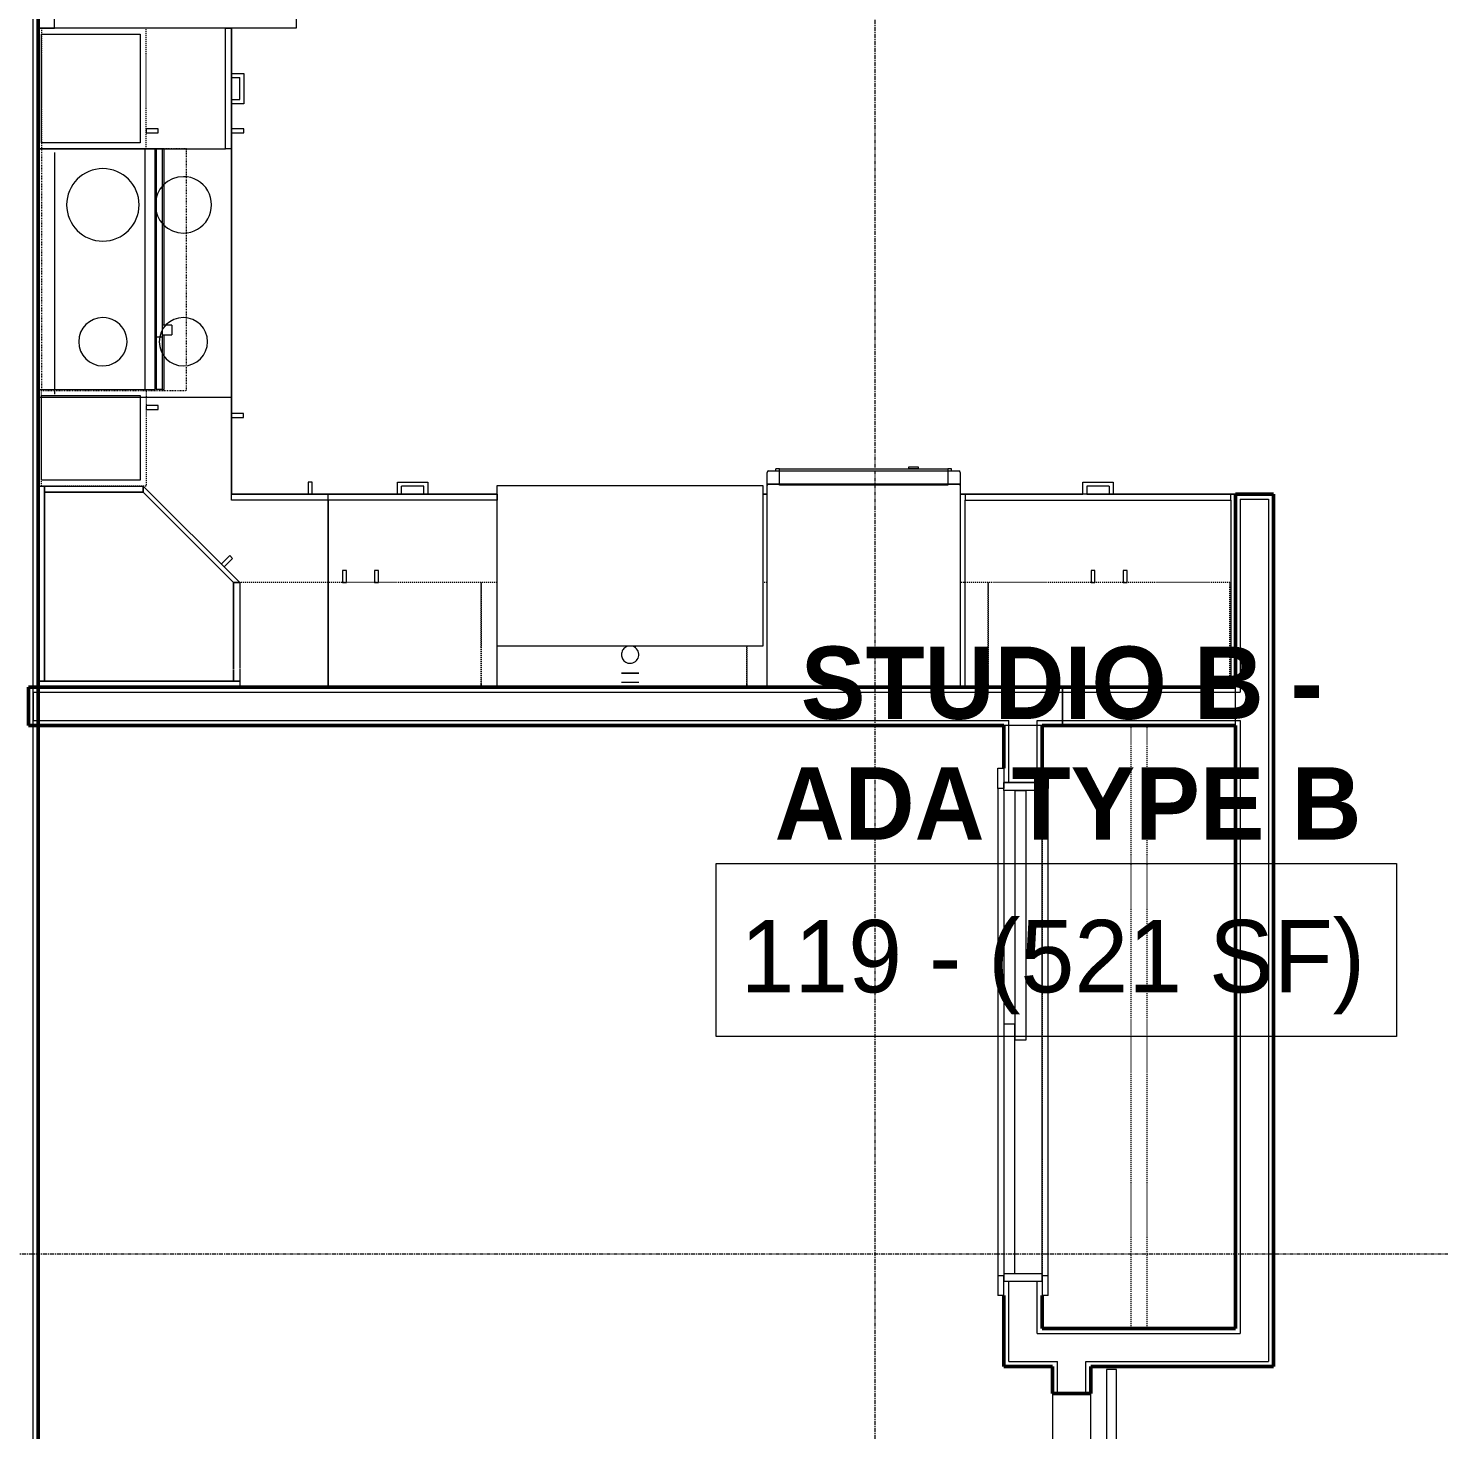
# Model space of a CAD drawing. Header units: inches. Extents: x -4235 to -464, y 9706 to 12338.
# Drawn here: x -2932.5 to -2757.3, y 11825.4 to 11999.5 of the extents above; entities that cross this region are included whole.
import ezdxf

# ---------------------------------------------------------------- set-up
doc = ezdxf.new("R2010")
doc.units = ezdxf.units.IN
doc.header["$MEASUREMENT"] = 0
for name, pattern in [('Dash', [0.25, 0.125, -0.125]), ('Grid Line 1_2_', [0.875, 0.5, -0.125, 0.125, -0.125]), ('Overhead', [0.15625, 0.09375, -0.0625])]:
    doc.linetypes.add(name, pattern=pattern)
for name, color, linetype, lineweight in [('0-1', 7, 'Continuous', 5), ('0-2', 10, 'Continuous', 9), ('A-AREA-IDEN', 2, 'Continuous', 9), ('A-DOOR-1', 10, 'Continuous', 9), ('A-DOOR-3', 7, 'Continuous', 50), ('A-DOOR-FRAM-1', 10, 'Continuous', 9), ('A-WALL-1', 7, 'Continuous', 50), ('A-WALL-2', 250, 'Continuous', 13), ('A-WALL-3', 10, 'Continuous', 9), ('A-WALL-4', 254, 'Continuous', 9), ('A-WALL-5', 113, 'Continuous', 9), ('I-WALL-1', 7, 'Continuous', 50), ('P-SANR-FIXT-1', 10, 'Continuous', 9), ('P-SANR-FIXT-2', 254, 'Continuous', 9), ('Q-CASE', 31, 'Continuous', 9), ('Q-CASE-1', 254, 'Continuous', 9), ('Q-CASE-2', 10, 'Continuous', 9), ('Q-CASE-3', 254, 'Dash', 9), ('Q-CASE-4', 10, 'Dash', 9), ('Q-CASE-HDLN-1', 10, 'Dash', 9), ('Q-CASE-HDLN-2', 254, 'Dash', 9), ('Q-SPCQ-1', 10, 'Continuous', 9), ('Q-SPCQ-2', 91, 'Overhead', 9), ('S-GRID-1', 1, 'Grid Line 1_2_', 9)]:
    doc.layers.add(name, color=color, linetype=linetype, lineweight=lineweight)
doc.styles.add('Century Gothic', font='ufonts.com_century-gothic.ttf', dxfattribs={"height": 9})
doc.styles.add('Century Gothic_B', font='GOTHICB.TTF', dxfattribs={"height": 9})

# ---------------------------------------------------------------- blocks, each defined once
blk = doc.blocks.new('SLIDING - FLUSH - 5-0 x 6-8-3203585-BACKGROUND - RCP - 1ST FLOOR')
at = {"layer": 'A-DOOR-1'}
for p, q in [((-32.75, 2.25), (-32.75, 3)), ((-30.25, 3), (-32.75, 3)), ((-32.75, 2.25), (-30.25, 2.25)), ((30.25, 3), (-30.25, 3)), ((-30.25, 3), (-30.25, 2.25)), ((1, 2.25), (-30, 2.25)), ((-30, 2.25), (-30, 0.88)), ((1, 2.25), (1, 0.88)), ((30.25, 2.25), (30.25, 3)), ((30.25, 3), (32.75, 3)), ((32.75, 2.25), (30.25, 2.25)), ((32.75, 3), (32.75, 2.25)), ((-30, 0.88), (1, 0.88)), ((30, 0.88), (-1, 0.88)), ((-1, 0.88), (-1, -0.5)), ((30, 0.88), (30, -0.5)), ((-1, -0.5), (30, -0.5)), ((-32.75, -3.25), (-32.75, -2.5)), ((-30.25, -2.5), (-32.75, -2.5)), ((-32.75, -3.25), (-30.25, -3.25)), ((-30.25, -2.5), (-30.25, -3.25)), ((-30.25, -3.25), (30.25, -3.25)), ((30.25, -2.5), (32.75, -2.5)), ((30.25, -3.25), (30.25, -2.5)), ((32.75, -3.25), (30.25, -3.25)), ((32.75, -2.5), (32.75, -3.25))]:
    blk.add_line(p, q, dxfattribs=at)
at = {"layer": 'A-DOOR-FRAM-1'}
for p, q in [((-30, 2.25), (-31, 2.25)), ((-31, -2.5), (-31, 2.25)), ((-30, 2.25), (-30, -2.5)), ((30, 2.25), (1, 2.25)), ((30, -2.5), (30, 2.25)), ((30, 2.25), (31, 2.25)), ((31, 2.25), (31, -2.5)), ((-31, -2.5), (-30, -2.5)), ((-30, -2.5), (30, -2.5)), ((31, -2.5), (30, -2.5))]:
    blk.add_line(p, q, dxfattribs=at)
blk = doc.blocks.new('BARN - FLUSH - 3-0 x 7-0 BARN DOOR-2961666-BACKGROUND - RCP - 1ST FLOOR')
at = {"layer": 'A-DOOR-1'}
for p, q in [((-57, -4.32), (-60, -4.32)), ((-60, -4.32), (-60, -4.95)), ((-60, -4.95), (-60, -5.57)), ((-57, -5.82), (-57, -4.07)), ((-57, -4.07), (-21, -4.07)), ((-21, -4.07), (-21, -5.82)), ((21, -4.32), (-21, -4.32)), ((21, -4.95), (21, -4.32)), ((21, -5.57), (21, -4.95)), ((-60, -5.57), (-57, -5.57)), ((-21, -5.82), (-57, -5.82)), ((-21, -5.57), (21, -5.57))]:
    blk.add_line(p, q, dxfattribs=at)
at = {"layer": 'A-DOOR-3'}
for p, q in [((-56, -6), (-56, -5.82)), ((-54.5, -6), (-56, -6)), ((-54.5, -5.82), (-54.5, -6)), ((-23.5, -6), (-23.5, -5.82)), ((-22, -6), (-23.5, -6)), ((-22, -5.82), (-22, -6))]:
    blk.add_line(p, q, dxfattribs=at)
blk = doc.blocks.new('Refrigerator_-_Side-by-Side_6047 - 36_ X 30_-1372843-BACKGROUND - RCP - 1ST FLOOR')
at = {"layer": 'Q-SPCQ-1'}
for p, q in [((-17.88, 15.58), (17.87, 15.58)), ((-17.88, -14.42), (-17.88, 15.58)), ((17.87, 15.58), (17.87, -14.42)), ((17.87, -14.42), (-17.88, -14.42))]:
    blk.add_line(p, q, dxfattribs=at)
blk = doc.blocks.new('OD_CW_Closet - OD_CW_Closet-V41-BACKGROUND - RCP - 1ST FLOOR')
at = {"layer": 'Q-CASE-HDLN-1'}
for p, q in [((0.74, 13), (75.64, 13)), ((0.74, 11), (75.64, 11)), ((6.05, 0), (7.8, 0)), ((8.8, 0), (68.8, 0)), ((69.05, 0), (71.55, 0))]:
    blk.add_line(p, q, dxfattribs=at)
at = {"layer": 'Q-CASE-HDLN-2'}
for p, q in [((75.64, 24), (0.74, 24)), ((0.74, 24), (0.74, 0)), ((75.64, 0), (75.64, 24)), ((0.74, 0), (6.05, 0)), ((68.8, 0), (69.05, 0)), ((71.55, 0), (75.64, 0))]:
    blk.add_line(p, q, dxfattribs=at)
blk = doc.blocks.new('Range - 24_ x 30_-2806124-BACKGROUND - RCP - 1ST FLOOR')
at = {"layer": 'Q-SPCQ-1'}
blk.add_line((0, -22), (30, -22), dxfattribs=at)
for centre, radius, start, end in [((6.5, -6), 3.5, 360, 180), ((23.5, -6), 3, 0, 180), ((6.5, -6), 3.5, 180, 0), ((23.5, -6), 3, 180, 0), ((6.5, -16), 4.5, 0, 180), ((23.5, -16), 3, 360, 180), ((6.5, -16), 4.5, 180, 0), ((23.5, -16), 3, 180, 0)]:
    blk.add_arc(centre, radius, start, end, dxfattribs=at)
blk = doc.blocks.new('300 Series Wall Hung Cabinet_302 - 33_ X 21_-2750688-BACKGROUND - RCP - 1ST FLOOR')
at = {"layer": 'Q-CASE-3'}
for p, q in [((-16.5, -2.75), (-16.5, -7.47)), ((16.5, -7.36), (16.5, -2.75)), ((16.5, -15.38), (16.5, -7.39)), ((14.5, -15.38), (16.5, -15.38))]:
    blk.add_line(p, q, dxfattribs=at)
at = {"layer": 'Q-CASE-4'}
for p, q in [((16.5, -2.38), (-16.5, -2.38)), ((-16.5, -2.38), (-16.5, -2.75)), ((16.5, -2.75), (16.5, -2.38))]:
    blk.add_line(p, q, dxfattribs=at)
blk = doc.blocks.new('Base Cabinet 4 Drawer 254 - Base Cabinet 4 Drawer 254 21_-2569778-BACKGROUND - RCP - 1ST FLOOR')
at = {"layer": 'Q-CASE-2'}
for p, q in [((-1.14, 24), (-1.14, 25.5)), ((-1.14, 25.5), (2.61, 25.5)), ((2.11, 25), (-0.64, 25)), ((-0.64, 24), (-0.64, 25)), ((2.11, 24), (2.11, 25)), ((2.61, 25.5), (2.61, 24)), ((-9.76, 24), (11.24, 24)), ((-9.76, 23.25), (-9.76, 24)), ((11.24, 23.25), (-9.76, 23.25)), ((-9.76, 23.25), (-9.76, 0)), ((-1.14, 24), (-0.64, 24)), ((2.61, 24), (2.11, 24)), ((11.24, 24), (11.24, 23.25)), ((11.24, 0), (11.24, 23.25)), ((-9.76, 0), (11.24, 0))]:
    blk.add_line(p, q, dxfattribs=at)
blk = doc.blocks.new('308 - 308 x 27_-V44-BACKGROUND - RCP - 1ST FLOOR')
at = {"layer": 'Q-CASE'}
for p, q in [((0, -27.38), (-12, -15.38)), ((-12, -15.38), (-11.25, -15.38)), ((-11.25, -15.38), (0, -26.63)), ((0, -26.63), (0, -27.38))]:
    blk.add_line(p, q, dxfattribs=at)
at = {"layer": 'Q-CASE-1'}
for p, q in [((-12, -3.13), (-12, -2.75)), ((-12, -4.64), (-12, -3.13)), ((-12, -3.13), (-11.25, -3.13)), ((12.62, -3.13), (-12, -3.13)), ((-11.25, -4.57), (-11.25, -3.13)), ((-11.25, -3.13), (12.25, -3.13)), ((-11.25, -3.13), (-11.25, -4.57)), ((12.25, -3.13), (12.25, -26.63)), ((12.25, -27.38), (12.25, -3.13)), ((12.25, -3.13), (12.62, -3.13)), ((-12, -15.38), (-12, -4.72)), ((-11.25, -15.38), (-11.25, -4.65)), ((-11.25, -4.65), (-11.25, -15.38)), ((-11.25, -15.38), (-12, -15.38)), ((0, -26.63), (-11.25, -15.38)), ((-10.05, -17.33), (-11.11, -18.39)), ((-11.11, -18.39), (-10.76, -18.73)), ((-10.76, -18.73), (-9.7, -17.67)), ((12.25, -26.63), (0, -26.63)), ((0, -27.38), (0, -26.63)), ((0, -26.63), (12.25, -26.63)), ((12.25, -27.38), (0, -27.38)), ((12.25, -26.63), (12.25, -27.38)), ((12.62, -27.38), (12.25, -27.38))]:
    blk.add_line(p, q, dxfattribs=at)
at = {"layer": 'Q-CASE-2'}
for p, q in [((-12, -2.75), (-12, -2.38)), ((-12, -2.38), (13, -2.38)), ((12.62, -3.13), (13, -3.13)), ((13, -3.13), (12.62, -3.13)), ((13, -2.38), (13, -3.13)), ((13, -3.13), (13, -27.38)), ((13, -27.38), (12.62, -27.38))]:
    blk.add_line(p, q, dxfattribs=at)
blk = doc.blocks.new('300 Series Wall Hung Cabinet_301 - 12_ x 27_-2528054-BACKGROUND - RCP - 1ST FLOOR')
at = {"layer": 'Q-CASE-1'}
for p, q in [((-3.51, 14.69), (-4, 14.69)), ((-4, 14.69), (-4, 13.19)), ((-3.51, 13.19), (-3.51, 14.69)), ((-5.25, 0.19), (-5.25, 12.44)), ((-5.25, 12.44), (5.25, 12.44)), ((-4, 13.19), (-3.51, 13.19)), ((5.25, 12.44), (5.25, 0.19))]:
    blk.add_line(p, q, dxfattribs=at)
at = {"layer": 'Q-CASE-2'}
blk.add_line((5.25, 0.19), (-5.25, 0.19), dxfattribs=at)
at = {"layer": 'Q-CASE-3'}
for p, q in [((-6, 0.19), (-6, 13.19)), ((-6, 13.19), (6, 13.19)), ((6, 13.19), (6, 0.19))]:
    blk.add_line(p, q, dxfattribs=at)
at = {"layer": 'Q-CASE-4'}
blk.add_line((6, 0.19), (-6, 0.19), dxfattribs=at)
blk = doc.blocks.new('Base Cabinet 3 Drawer 230 - Base Cabinet 3 Drawer 230 33_-2568065-BACKGROUND - RCP - 1ST FLOOR')
at = {"layer": 'Q-CASE-2'}
for p, q in [((-15.76, -23.25), (-15.76, 0)), ((-15.76, 0), (17.24, 0)), ((17.24, 0), (17.24, -23.25)), ((-15.76, -23.25), (-15.76, -24)), ((17.24, -23.25), (-15.76, -23.25)), ((-15.76, -24), (17.24, -24)), ((-0.64, -24), (-1.14, -24)), ((-1.14, -25.5), (-1.14, -24)), ((-0.64, -25), (-0.64, -24)), ((2.11, -25), (2.11, -24)), ((2.11, -24), (2.61, -24)), ((2.61, -24), (2.61, -25.5)), ((17.24, -24), (17.24, -23.25)), ((2.61, -25.5), (-1.14, -25.5)), ((-0.64, -25), (2.11, -25))]:
    blk.add_line(p, q, dxfattribs=at)
blk = doc.blocks.new('30quot_MicrowaveVent_11166 - 70cm miele oven-V45-BACKGROUND - RCP - 1ST FLOOR')
at = {"layer": 'Q-CASE-1'}
for p, q in [((8.88, 16.6), (7.69, 16.6)), ((7.69, 16.55), (7.69, 15.39)), ((7.69, 16.55), (7.69, 16.55)), ((8.88, 16.16), (8.88, 16.55)), ((8.88, 15.39), (8.88, 16.16)), ((7.69, 15.6), (-14.2, 15.6)), ((-14.2, 15.6), (-14.2, 15.59)), ((-14.2, 15.59), (-14.2, 15.54)), ((-14.2, 15.54), (-14.2, 15.39)), ((9.18, 15.39), (-14.2, 15.39)), ((-14.2, 15.39), (-14.2, 14.61)), ((-14.2, 14.61), (9.18, 14.61)), ((-14.2, 14.49), (-14.2, 13.23)), ((15.68, 14.49), (-14.2, 14.49)), ((15.68, 15.6), (8.88, 15.6)), ((9.18, 15.39), (9.18, 14.61)), ((15.68, 15.39), (9.18, 15.39)), ((9.18, 15.39), (9.18, 14.61)), ((9.18, 14.61), (15.68, 14.61)), ((15.68, 15.54), (15.68, 15.6)), ((15.68, 15.48), (15.68, 15.54)), ((15.68, 15.39), (15.68, 15.48)), ((15.68, 15.39), (15.68, 14.61)), ((15.68, 13.23), (15.68, 14.49)), ((-14.2, 13.23), (-14.2, 0.37)), ((-14.2, 13.23), (15.68, 13.23)), ((15.68, 0.37), (15.68, 13.23))]:
    blk.add_line(p, q, dxfattribs=at)
at = {"layer": 'Q-CASE-2'}
for p, q in [((-14.2, 0.37), (-14.2, 0)), ((15.68, 0), (15.68, 0.37)), ((-14.2, 0), (15.68, 0))]:
    blk.add_line(p, q, dxfattribs=at)
blk = doc.blocks.new('Base Cabinet Corner 197 - Base Cabinet Corner 197-2569781-BACKGROUND - RCP - 1ST FLOOR')
at = {"layer": 'Q-CASE-2'}
for p, q in [((0.74, 36), (-23.26, 36)), ((-23.26, 36), (-23.26, 0)), ((0.74, 23.25), (0.74, 36)), ((0.74, 24), (0.74, 36)), ((0.73, 34), (0.73, 33.51)), ((2.23, 34), (0.73, 34)), ((0.73, 33.51), (2.23, 33.51)), ((2.23, 33.51), (2.23, 34)), ((10.73, 25.5), (10.24, 25.5)), ((10.24, 25.5), (10.24, 24)), ((10.73, 24), (10.73, 25.5)), ((12.74, 24), (0.74, 24)), ((0.74, 23.25), (0.74, 24)), ((12.74, 23.25), (0.74, 23.25)), ((10.24, 24), (10.73, 24)), ((12.74, 0), (12.74, 24)), ((-23.26, 0), (12.74, 0))]:
    blk.add_line(p, q, dxfattribs=at)
blk = doc.blocks.new('300 Series Wall Hung Cabinet_301 - 15_ x 27_-2760267-BACKGROUND - RCP - 1ST FLOOR')
at = {"layer": 'Q-CASE-1'}
for p, q in [((-6.75, -12.44), (-6.75, -0.19)), ((6.75, -0.19), (6.75, -12.44)), ((6.75, -12.44), (-6.75, -12.44)), ((-5.01, -13.19), (-5.5, -13.19)), ((-5.5, -13.19), (-5.5, -14.69)), ((-5.01, -14.69), (-5.01, -13.19)), ((-5.5, -14.69), (-5.01, -14.69))]:
    blk.add_line(p, q, dxfattribs=at)
at = {"layer": 'Q-CASE-2'}
blk.add_line((-6.75, -0.19), (6.75, -0.19), dxfattribs=at)
at = {"layer": 'Q-CASE-3'}
for p, q in [((-7.5, -0.19), (-7.5, -13.19)), ((7.5, -1.81), (7.5, -0.19)), ((-7.5, -13.19), (7.5, -13.19))]:
    blk.add_line(p, q, dxfattribs=at)
at = {"layer": 'Q-CASE-4'}
for p, q in [((7.5, -0.19), (-7.5, -0.19)), ((7.5, -13.19), (7.5, -1.81))]:
    blk.add_line(p, q, dxfattribs=at)
blk = doc.blocks.new('kitchen_faucet_14143 - kitchen_faucet_14143-V68-BACKGROUND - RCP - 1ST FLOOR')
at = {"layer": 'P-SANR-FIXT-2'}
for p, q in [((-0.96, 0.61), (-0.92, 0.6)), ((2.26, 1.05), (2.26, 1.08)), ((2.26, 0.54), (2.26, 1.05)), ((2.26, -1.08), (2.26, 0.54)), ((2.34, 1.08), (2.34, 0.94)), ((2.34, 0.94), (2.34, 0.77)), ((2.34, 0.77), (2.34, -0.77)), ((3.44, 1.05), (3.44, 1.08)), ((3.44, 0.54), (3.44, 1.05)), ((3.44, -0.28), (3.44, 0.54)), ((2.34, -0.77), (2.34, -0.94)), ((2.34, -0.94), (2.34, -1.05)), ((2.34, -1.05), (2.34, -1.08)), ((3.44, -0.94), (3.44, -0.28)), ((3.44, -1.08), (3.44, -0.94))]:
    blk.add_line(p, q, dxfattribs=at)
at = {"layer": 'P-SANR-FIXT-2', "flags": 128}
blk.add_lwpolyline([(-1.04, 0.64), (-1, 0.62), (-0.96, 0.61)], dxfattribs=at)
at = {"layer": 'P-SANR-FIXT-2'}
for start, end in [(150, 164.2961), (75, 150), (0, 75), (345, 0), (195.7039, 225), (225, 255), (255, 285), (285, 345)]:
    blk.add_arc((0, 0), 1.08, start, end, dxfattribs=at)
blk = doc.blocks.new('Stainless Steel Farmhous Kitchen Sink - Stainless Steel Farmhous Kitchen Sink-V51-BACKGROUND - RCP - 1ST FLOOR')
at = {"layer": 'P-SANR-FIXT-1'}
for p, q in [((-33, 22.2), (0, 22.2)), ((-33, 2.25), (-33, 22.2)), ((0, 22.2), (0, 2.25)), ((0, 2.25), (-33, 2.25))]:
    blk.add_line(p, q, dxfattribs=at)
blk = doc.blocks.new('300 Series Wall Hung Cabinet_302 - 30_ X 27_-2569782-BACKGROUND - RCP - 1ST FLOOR')
at = {"layer": 'Q-CASE-1'}
for p, q in [((-1.76, -15.38), (-2.25, -15.38)), ((-2.25, -15.38), (-2.25, -16.87)), ((-1.76, -16.87), (-1.76, -15.38)), ((2.24, -15.38), (1.75, -15.38)), ((1.75, -15.38), (1.75, -16.87)), ((2.24, -16.87), (2.24, -15.38)), ((-2.25, -16.87), (-1.76, -16.87)), ((1.75, -16.87), (2.24, -16.87))]:
    blk.add_line(p, q, dxfattribs=at)
at = {"layer": 'Q-CASE-3'}
for p, q in [((-15, -2.75), (-15, -7.36)), ((15, -4.64), (15, -2.75)), ((15, -15.38), (15, -4.72)), ((-15, -7.39), (-15, -15.38)), ((-15, -15.38), (15, -15.38))]:
    blk.add_line(p, q, dxfattribs=at)
at = {"layer": 'Q-CASE-4'}
for p, q in [((15, -2.38), (-15, -2.38)), ((-15, -2.38), (-15, -2.75)), ((15, -2.75), (15, -2.38))]:
    blk.add_line(p, q, dxfattribs=at)
blk = doc.blocks.new('300 Series Wall Hung Cabinet_302 - 30_ X 27_-V64-BACKGROUND - RCP - 1ST FLOOR')
at = {"layer": 'Q-CASE-3'}
for p, q in [((-15, -2.75), (-15, -5.08)), ((15, -7.47), (15, -2.75)), ((-15, -5.13), (-15, -15.38)), ((-15, -15.38), (-11.52, -15.38)), ((12.48, -15.38), (13, -15.38))]:
    blk.add_line(p, q, dxfattribs=at)
at = {"layer": 'Q-CASE-4'}
for p, q in [((-11.52, -2.38), (-15, -2.38)), ((-15, -2.38), (-15, -2.75)), ((15, -2.38), (12.48, -2.38)), ((15, -2.75), (15, -2.38))]:
    blk.add_line(p, q, dxfattribs=at)
blk = doc.blocks.new('300 Series Wall Hung Cabinet_302 - 30_ X 27_-V59-BACKGROUND - RCP - 1ST FLOOR')
at = {"layer": 'Q-CASE-1'}
for p, q in [((-1.76, -15.38), (-2.25, -15.38)), ((-2.25, -15.38), (-2.25, -16.87)), ((-1.76, -16.87), (-1.76, -15.38)), ((2.24, -15.38), (1.75, -15.38)), ((1.75, -15.38), (1.75, -16.87)), ((2.24, -16.87), (2.24, -15.38)), ((-2.25, -16.87), (-1.76, -16.87)), ((1.75, -16.87), (2.24, -16.87))]:
    blk.add_line(p, q, dxfattribs=at)
at = {"layer": 'Q-CASE-3'}
for p, q in [((-15, -2.75), (-15, -15.38)), ((15, -5.08), (15, -2.75)), ((15, -15.38), (15, -5.13)), ((-15, -15.38), (15, -15.38))]:
    blk.add_line(p, q, dxfattribs=at)
at = {"layer": 'Q-CASE-4'}
for p, q in [((15, -2.38), (-15, -2.38)), ((-15, -2.38), (-15, -2.44)), ((-15, -2.44), (-15, -2.75)), ((15, -2.75), (15, -2.38))]:
    blk.add_line(p, q, dxfattribs=at)
blk = doc.blocks.new('Single Door 1 Drawer 211 - 211 Base Cabinet Single Door1 Drawer 15_-2709781-BACKGROUND - RCP - 1ST FLOOR')
at = {"layer": 'Q-CASE-2'}
for p, q in [((-5.64, 24), (-5.64, 25.5)), ((-5.64, 25.5), (-1.89, 25.5)), ((-2.39, 25), (-5.14, 25)), ((-5.14, 24), (-5.14, 25)), ((-2.39, 24), (-2.39, 25)), ((-1.89, 25.5), (-1.89, 24)), ((1.73, 25.5), (1.24, 25.5)), ((1.24, 25.5), (1.24, 24)), ((1.73, 24), (1.73, 25.5)), ((-11.26, 24), (3.74, 24)), ((-11.26, 23.25), (-11.26, 24)), ((3.74, 23.25), (-11.26, 23.25)), ((-11.26, 23.25), (-11.26, 0)), ((-5.64, 24), (-5.14, 24)), ((-1.89, 24), (-2.39, 24)), ((1.24, 24), (1.73, 24)), ((3.74, 24), (3.74, 23.25)), ((3.74, 0), (3.74, 23.25)), ((-11.26, 0), (3.74, 0))]:
    blk.add_line(p, q, dxfattribs=at)
blk = doc.blocks.new('Range_Hood_386 - 30_ Wide-V84-BACKGROUND - RCP - 1ST FLOOR')
at = {"layer": 'Q-SPCQ-2'}
for p, q in [((15, 6), (-15, 6)), ((-15, 6), (-15, -12)), ((15, -12), (15, 6)), ((-15, -12), (15, -12))]:
    blk.add_line(p, q, dxfattribs=at)
blk = doc.blocks.new('CTR - 1st Phase - Unit Layouts_rvt-1-BACKGROUND - RCP - 1ST FLOOR')
at = {"layer": 'A-WALL-1'}
for p, q in [((-2782.56, 11917.61), (-2782.56, 11941.61)), ((-2782.56, 11941.61), (-2781.94, 11941.61)), ((-2781.94, 11941.61), (-2778.44, 11941.61)), ((-2778.44, 11941.61), (-2777.81, 11941.61)), ((-2777.81, 11941.61), (-2777.81, 11833.21)), ((-2932.5, 11916.99), (-2932.5, 11917.61)), ((-2932.5, 11917.61), (-2782.56, 11917.61)), ((-2932.5, 11913.49), (-2932.5, 11916.99)), ((-2932.5, 11912.86), (-2932.5, 11913.49)), ((-2811.31, 11912.86), (-2932.5, 11912.86)), ((-2811.31, 11907.55), (-2811.31, 11912.86)), ((-2806.56, 11912.86), (-2806.56, 11907.55)), ((-2782.56, 11912.86), (-2806.56, 11912.86)), ((-2782.56, 11837.96), (-2782.56, 11912.86)), ((-2811.31, 11833.21), (-2811.31, 11842.05)), ((-2806.56, 11842.05), (-2806.56, 11837.96)), ((-2806.56, 11837.96), (-2782.56, 11837.96)), ((-2810.69, 11833.21), (-2811.31, 11833.21)), ((-2806.56, 11833.21), (-2810.69, 11833.21)), ((-2805.27, 11833.21), (-2806.56, 11833.21)), ((-2805.27, 11829.86), (-2805.27, 11833.21)), ((-2800.52, 11833.21), (-2800.52, 11829.86)), ((-2782.56, 11833.21), (-2800.52, 11833.21)), ((-2778.44, 11833.21), (-2782.56, 11833.21)), ((-2777.81, 11833.21), (-2778.44, 11833.21)), ((-2800.52, 11829.86), (-2805.27, 11829.86))]:
    blk.add_line(p, q, dxfattribs=at)
at = {"layer": 'A-WALL-2'}
for p, q in [((-2781.94, 11940.99), (-2778.44, 11940.99)), ((-2781.94, 11940.99), (-2781.94, 11916.99)), ((-2778.44, 11940.99), (-2778.44, 11833.83)), ((-2931.87, 11913.49), (-2931.87, 11916.99)), ((-2931.87, 11916.99), (-2782.56, 11916.99)), ((-2782.56, 11916.99), (-2781.94, 11916.99)), ((-2931.87, 11913.49), (-2810.69, 11913.49)), ((-2810.69, 11912.86), (-2810.69, 11913.49)), ((-2810.69, 11905.8), (-2810.69, 11912.86)), ((-2807.19, 11912.86), (-2807.19, 11913.49)), ((-2807.19, 11913.49), (-2782.56, 11913.49)), ((-2807.19, 11905.8), (-2807.19, 11912.86)), ((-2782.56, 11913.49), (-2781.94, 11913.49)), ((-2781.94, 11913.49), (-2781.94, 11837.33)), ((-2810.69, 11833.83), (-2810.69, 11843.8)), ((-2807.19, 11837.33), (-2807.19, 11843.8)), ((-2807.19, 11837.33), (-2806.56, 11837.33)), ((-2806.56, 11837.33), (-2782.56, 11837.33)), ((-2782.56, 11837.33), (-2781.94, 11837.33)), ((-2810.69, 11833.83), (-2807.19, 11833.83)), ((-2807.19, 11833.83), (-2806.56, 11833.83)), ((-2806.56, 11833.83), (-2804.65, 11833.83)), ((-2804.65, 11833.21), (-2804.65, 11833.83)), ((-2804.65, 11829.86), (-2804.65, 11833.21)), ((-2801.15, 11833.21), (-2801.15, 11833.83)), ((-2801.15, 11833.83), (-2782.56, 11833.83)), ((-2801.15, 11829.86), (-2801.15, 11833.21)), ((-2782.56, 11833.83), (-2781.94, 11833.83)), ((-2781.94, 11833.83), (-2778.44, 11833.83))]:
    blk.add_line(p, q, dxfattribs=at)
at = {"layer": 'A-WALL-3'}
for p, q in [((-2932.5, 11917.61), (-2932.5, 11912.86)), ((-2932.5, 11917.61), (-2931.27, 11917.61)), ((-2931.25, 11917.61), (-2906.25, 11917.61)), ((-2906.25, 11917.61), (-2840.73, 11917.61)), ((-2816.73, 11917.61), (-2804.05, 11917.61)), ((-2804.05, 11917.61), (-2782.56, 11917.61)), ((-2782.56, 11912.86), (-2782.56, 11917.61)), ((-2931.27, 11912.86), (-2932.5, 11912.86)), ((-2806.56, 11912.86), (-2811.31, 11912.86)), ((-2806.56, 11905.8), (-2811.31, 11905.8)), ((-2806.56, 11843.8), (-2811.31, 11843.8)), ((-2805.27, 11829.86), (-2805.27, 11794.49)), ((-2800.52, 11793.86), (-2800.52, 11829.86))]:
    blk.add_line(p, q, dxfattribs=at)
at = {"layer": 'A-WALL-4'}
for p, q in [((-2804.05, 11917.61), (-2804.05, 11912.86)), ((-2804.05, 11912.86), (-2804.05, 11917.61)), ((-2811.31, 11912.86), (-2931.27, 11912.86)), ((-2804.05, 11912.86), (-2806.56, 11912.86)), ((-2782.56, 11912.86), (-2804.05, 11912.86)), ((-2805.27, 11829.86), (-2800.52, 11829.86))]:
    blk.add_line(p, q, dxfattribs=at)
at = {"layer": 'A-WALL-5'}
for p, q in [((-2929.25, 11999.5), (-2931.25, 11999.5)), ((-2931.25, 11999.5), (-2931.25, 11917.61)), ((-2931.25, 11917.61), (-2931.25, 11999.5)), ((-2931.25, 11999.5), (-2929.25, 11999.5)), ((-2907.25, 11999.5), (-2929.25, 11999.5)), ((-2907.25, 11993.87), (-2907.25, 11999.5)), ((-2907.25, 11999.5), (-2907.25, 11993.87)), ((-2907.25, 11993.37), (-2907.25, 11993.87)), ((-2907.25, 11990.62), (-2907.25, 11993.37)), ((-2907.25, 11993.37), (-2907.25, 11990.62)), ((-2907.25, 11990.12), (-2907.25, 11990.62)), ((-2907.25, 11987), (-2907.25, 11990.12)), ((-2907.25, 11990.12), (-2907.25, 11987)), ((-2907.25, 11986.51), (-2907.25, 11987)), ((-2907.25, 11951.61), (-2907.25, 11986.51)), ((-2907.25, 11986.51), (-2907.25, 11951.61)), ((-2907.25, 11941.61), (-2907.25, 11951.13)), ((-2907.25, 11951.13), (-2907.25, 11941.61)), ((-2897.75, 11941.61), (-2907.25, 11941.61)), ((-2907.25, 11941.61), (-2897.75, 11941.61)), ((-2897.26, 11941.61), (-2897.75, 11941.61)), ((-2886.62, 11941.61), (-2897.26, 11941.61)), ((-2897.26, 11941.61), (-2886.62, 11941.61)), ((-2886.12, 11941.61), (-2886.62, 11941.61)), ((-2883.37, 11941.61), (-2886.12, 11941.61)), ((-2886.12, 11941.61), (-2883.37, 11941.61)), ((-2882.87, 11941.61), (-2883.37, 11941.61)), ((-2874.25, 11941.61), (-2882.87, 11941.61)), ((-2882.87, 11941.61), (-2874.25, 11941.61)), ((-2840.73, 11941.61), (-2841.25, 11941.61)), ((-2841.25, 11941.61), (-2840.73, 11941.61)), ((-2801.5, 11941.61), (-2816.73, 11941.61)), ((-2816.73, 11941.61), (-2801.5, 11941.61)), ((-2801, 11941.61), (-2801.5, 11941.61)), ((-2798.25, 11941.61), (-2801, 11941.61)), ((-2801, 11941.61), (-2798.25, 11941.61)), ((-2797.75, 11941.61), (-2798.25, 11941.61)), ((-2783.25, 11941.61), (-2797.75, 11941.61)), ((-2797.75, 11941.61), (-2783.25, 11941.61)), ((-2782.56, 11941.61), (-2783.25, 11941.61)), ((-2783.25, 11941.61), (-2782.56, 11941.61)), ((-2782.56, 11941.11), (-2782.56, 11941.61)), ((-2782.56, 11941.61), (-2782.56, 11941.11)), ((-2782.56, 11917.61), (-2782.56, 11941.11)), ((-2782.56, 11941.11), (-2782.56, 11917.61)), ((-2931.25, 11917.61), (-2840.73, 11917.61)), ((-2840.73, 11917.61), (-2931.25, 11917.61)), ((-2816.73, 11917.61), (-2782.56, 11917.61)), ((-2782.56, 11917.61), (-2816.73, 11917.61))]:
    blk.add_line(p, q, dxfattribs=at)
at = {"layer": 'Q-SPCQ-1'}
for p, q in [((-2840.73, 11942.86), (-2840.73, 11944.29)), ((-2840.54, 11944.49), (-2816.93, 11944.49)), ((-2839.64, 11944.49), (-2839.64, 11944.74)), ((-2839.2, 11944.74), (-2839.64, 11944.74)), ((-2839.2, 11942.74), (-2839.2, 11944.74)), ((-2839.2, 11944.74), (-2818.26, 11944.74)), ((-2823.11, 11944.74), (-2823.11, 11944.99)), ((-2823.11, 11944.99), (-2821.97, 11944.99)), ((-2821.97, 11944.74), (-2823.11, 11944.74)), ((-2821.97, 11944.99), (-2821.97, 11944.74)), ((-2818.26, 11944.74), (-2818.26, 11942.74)), ((-2817.83, 11944.74), (-2818.26, 11944.74)), ((-2817.83, 11944.49), (-2817.83, 11944.74)), ((-2816.73, 11944.29), (-2816.73, 11942.86)), ((-2816.73, 11942.86), (-2840.73, 11942.86)), ((-2840.73, 11942.67), (-2840.73, 11942.86)), ((-2840.73, 11917.61), (-2840.73, 11942.67)), ((-2840.54, 11942.86), (-2816.93, 11942.86)), ((-2818.26, 11942.74), (-2839.2, 11942.74)), ((-2816.73, 11942.86), (-2816.73, 11942.67)), ((-2816.73, 11942.67), (-2816.73, 11917.61)), ((-2816.73, 11917.61), (-2840.73, 11917.61))]:
    blk.add_line(p, q, dxfattribs=at)
for centre, start, end in [((-2840.54, 11944.29), 90, 180), ((-2816.93, 11944.29), 0, 90), ((-2816.93, 11944.29), 60, 90), ((-2816.93, 11944.29), 0, 30), ((-2840.54, 11942.67), 90, 180), ((-2816.93, 11942.67), 0, 90)]:
    blk.add_arc(centre, 0.197, start, end, dxfattribs=at)
at = {"layer": '0-2'}
for name, p, rotation in [('Refrigerator_-_Side-by-Side_6047 - 36_ X 30_-1372843-BACKGROUND - RCP - 1ST FLOOR', (-2914.83, 12017.37), 269.9999999999923), ('Single Door 1 Drawer 211 - 211 Base Cabinet Single Door1 Drawer 15_-2709781-BACKGROUND - RCP - 1ST FLOOR', (-2931.25, 11988.23), 270.0000000000074), ('300 Series Wall Hung Cabinet_301 - 15_ x 27_-2760267-BACKGROUND - RCP - 1ST FLOOR', (-2931.06, 11992), 90.00000000000342), ('30quot_MicrowaveVent_11166 - 70cm miele oven-V45-BACKGROUND - RCP - 1ST FLOOR', (-2931.25, 11970.29), 270.0000000000021), ('Range_Hood_386 - 30_ Wide-V84-BACKGROUND - RCP - 1ST FLOOR', (-2918.87, 11969.5), 270.0000000000055), ('Range - 24_ x 30_-2806124-BACKGROUND - RCP - 1ST FLOOR', (-2907.25, 11984.05), 269.9999999999969), ('300 Series Wall Hung Cabinet_301 - 12_ x 27_-2528054-BACKGROUND - RCP - 1ST FLOOR', (-2931.06, 11948.61), 270.0000000000034), ('308 - 308 x 27_-V44-BACKGROUND - RCP - 1ST FLOOR', (-2918.25, 11915.24), 180), ('Base Cabinet 3 Drawer 230 - Base Cabinet 3 Drawer 230 33_-2568065-BACKGROUND - RCP - 1ST FLOOR', (-2798.89, 11917.61), 180), ('300 Series Wall Hung Cabinet_302 - 30_ X 27_-2569782-BACKGROUND - RCP - 1ST FLOOR', (-2891.25, 11915.24), 180), ('300 Series Wall Hung Cabinet_302 - 30_ X 27_-V59-BACKGROUND - RCP - 1ST FLOOR', (-2798.25, 11915.24), 180), ('300 Series Wall Hung Cabinet_302 - 33_ X 21_-2750688-BACKGROUND - RCP - 1ST FLOOR', (-2859.75, 11915.24), 180), ('300 Series Wall Hung Cabinet_302 - 30_ X 27_-V64-BACKGROUND - RCP - 1ST FLOOR', (-2828.25, 11915.24), 180), ('kitchen_faucet_14143 - kitchen_faucet_14143-V68-BACKGROUND - RCP - 1ST FLOOR', (-2857.75, 11921.67), 270.0000000000014), ('OD_CW_Closet - OD_CW_Closet-V41-BACKGROUND - RCP - 1ST FLOOR', (-2806.56, 11913.6), 270.0000000000085), ('SLIDING - FLUSH - 5-0 x 6-8-3203585-BACKGROUND - RCP - 1ST FLOOR', (-2809.06, 11874.8), 90.00000000002603), ('BARN - FLUSH - 3-0 x 7-0 BARN DOOR-2961666-BACKGROUND - RCP - 1ST FLOOR', (-2802.9, 11811.86), 90.00000000001978)]:
    blk.add_blockref(name, p, dxfattribs=dict(at, rotation=rotation))
for name, p in [('Base Cabinet Corner 197 - Base Cabinet Corner 197-2569781-BACKGROUND - RCP - 1ST FLOOR', (-2907.99, 11917.61)), ('Base Cabinet 4 Drawer 254 - Base Cabinet 4 Drawer 254 21_-2569778-BACKGROUND - RCP - 1ST FLOOR', (-2885.49, 11917.61)), ('Stainless Steel Farmhous Kitchen Sink - Stainless Steel Farmhous Kitchen Sink-V51-BACKGROUND - RCP - 1ST FLOOR', (-2841.25, 11920.47))]:
    blk.add_blockref(name, p, dxfattribs=at)
blk = doc.blocks.new('CTR - 1st Phase - Common Walls_rvt-1-BACKGROUND - RCP - 1ST FLOOR')
at = {"layer": 'A-WALL-2'}
blk.add_line((-2931.9, 11725.36), (-2931.9, 12080.69), dxfattribs=at)
at = {"layer": 'I-WALL-1'}
blk.add_line((-2931.27, 12080.69), (-2931.27, 11725.36), dxfattribs=at)

msp = doc.modelspace()

# ---------------------------------------------------------------- linework, layer by layer
at = {"layer": 'A-AREA-IDEN', "flags": 128}
msp.add_lwpolyline([(-2847.04, 11895.71), (-2762.54, 11895.71), (-2762.54, 11874.21), (-2847.04, 11874.21)], close=True, dxfattribs=at)
at = {"layer": 'S-GRID-1'}
for p, q in [((-2827.32, 9836.18), (-2827.32, 12288.89)), ((-464.45, 11847.19), (-4185.7, 11847.19))]:
    msp.add_line(p, q, dxfattribs=at)

# ---------------------------------------------------------------- block references
at = {"layer": '0-1'}
for name in ['CTR - 1st Phase - Unit Layouts_rvt-1-BACKGROUND - RCP - 1ST FLOOR', 'CTR - 1st Phase - Common Walls_rvt-1-BACKGROUND - RCP - 1ST FLOOR']:
    msp.add_blockref(name, (0, 0), dxfattribs=at)

# ---------------------------------------------------------------- texts
at = {"layer": 'A-AREA-IDEN', "char_height": 9, "attachment_point": 1}
for s, insert, width, style in [('STUDIO B -', (-2836.54, 11922.68), 76.659, 'Century Gothic_B'), ('ADA TYPE B', (-2839.79, 11907.68), 84.537, 'Century Gothic_B'), ('119 - (521 SF)', (-2844.04, 11888.71), 94.839, 'Century Gothic')]:
    msp.add_mtext(s, dxfattribs=dict(at, insert=insert, width=width, style=style))

doc.saveas('drawing.dxf')
